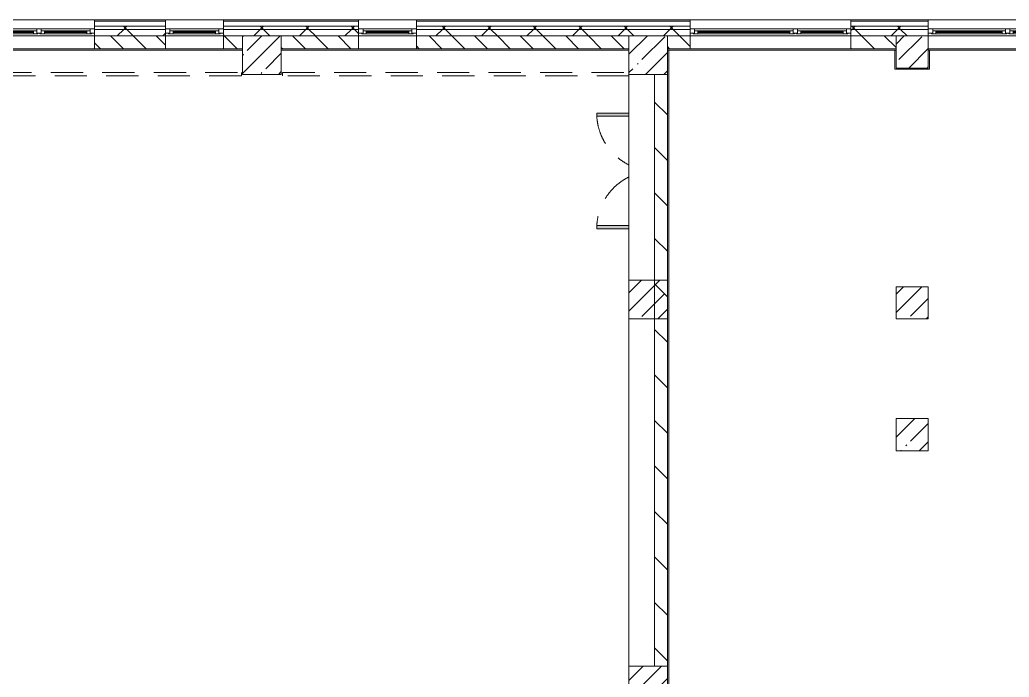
# Model space of a CAD drawing. Header units: millimetres. Extents: x 81382 to 274816, y -8553 to 29000.
# Drawn here: x 204504 to 219874, y 17129 to 27350 of the extents above; entities that cross this region are included whole.
import ezdxf

# ---------------------------------------------------------------- set-up
doc = ezdxf.new("R2010")
doc.units = ezdxf.units.MM
doc.linetypes.add('200_ШТРИХ__ш1_п0_6_', pattern=[800, 500, -300])
for name, color, linetype, lineweight in [('A-DETL-MBND-1', 7, '200_ШТРИХ__ш1_п0_6_', 9), ('A-GLAZ-3', 7, 'Continuous', 5), ('A-WALL', 7, 'Continuous', 9), ('A-WALL-2', 7, 'Continuous', 5), ('I-WALL-2', 7, 'Continuous', 5), ('S-COLS-1', 7, 'Continuous', 5)]:
    doc.layers.add(name, color=color, linetype=linetype, lineweight=lineweight)
doc.layers.add('A-FLOR-2', color=7, linetype='Continuous', lineweight=5, true_color=0xaaaaaa)
pattern_1 = [(45, (147806.5, 0), (-285.1231, 285.1231), []), (45, (148091.6, 0), (-285.1231, 285.1231), [504.031, -100.806, 16.764, -84.042])]
pattern_2 = [(45, (147806.5, 0), (-353.5534, 353.5534), []), (135, (147806.5, 0), (-353.5534, -353.5534), [])]

# ---------------------------------------------------------------- blocks, each defined once
blk = doc.blocks.new('BSC_Колонна _Прямоугольная - 600х600-V33-3_6_3_птичка')
at = {"layer": 'S-COLS-1'}
h = blk.add_hatch(dxfattribs=at)
h.set_pattern_fill('FP_62', color=256, style=0, pattern_type=2)
h.set_pattern_definition([(45, (-66460, -17000), (-285.1231, 285.1231), []), (45, (-66174.88, -17000), (-285.1231, 285.1231), [504.031, -100.806, 16.764, -84.042])])
h.paths.add_polyline_path([(-300, -300), (300, -300), (300, 300), (-300, 300)])
for p, q in [((300, 300), (-300, 300)), ((-300, 300), (-300, -300)), ((300, -300), (300, 300)), ((-300, -300), (300, -300))]:
    blk.add_line(p, q, dxfattribs=at)
blk = doc.blocks.new('BSC_Колонна _Прямоугольная - 500х500-V49-3_6_3_птичка')
at = {"layer": 'S-COLS-1'}
h = blk.add_hatch(dxfattribs=at)
h.set_pattern_fill('FP_81', color=256, style=0, pattern_type=2)
h.set_pattern_definition([(45, (-70560, -22950), (-285.1231, 285.1231), []), (45, (-70274.88, -22950), (-285.1231, 285.1231), [504.031, -100.806, 16.764, -84.042])])
h.paths.add_polyline_path([(-250, -250), (250, -250), (250, 250), (-250, 250)])
for p, q in [((250, 250), (-250, 250)), ((-250, 250), (-250, -250)), ((250, -250), (250, 250)), ((-250, -250), (250, -250))]:
    blk.add_line(p, q, dxfattribs=at)
blk = doc.blocks.new('120_Окно_СКБ_2Ст - 120_Окно_СКБ_2Ст 3100х2500 _мал_створка слева_ 2-19089248-3_6_3_птичка')
at = {"layer": 'A-GLAZ-3'}
for p, q in [((-1550, -75), (-1550, -5)), ((-1550, -5), (-1480, -5)), ((1550, -5), (-1550, -5)), ((-1480, -75), (-1550, -75)), ((-1550, -75), (-1500, -75)), ((-1480, -75), (-1500, -75)), ((-1500, -75), (-1500, -85)), ((-1500, -85), (670, -85)), ((670, -85), (-1500, -85)), ((-1480, -5), (-1480, -75)), ((650, -35), (-1480, -35)), ((-1480, -35), (-1480, -75)), ((-1430, -85), (-1430, -35)), ((-1430, -55), (600, -55)), ((600, -65), (-1430, -65)), ((600, -85), (600, -35)), ((650, -75), (650, -5)), ((650, -5), (720, -5)), ((650, -75), (650, -35)), ((720, -75), (650, -75)), ((670, -75), (650, -75)), ((670, -75), (700, -75)), ((670, -85), (670, -75)), ((720, -75), (700, -75)), ((700, -75), (700, -85)), ((700, -85), (1500, -85)), ((1500, -85), (700, -85)), ((720, -5), (720, -75)), ((1480, -35), (720, -35)), ((720, -35), (720, -75)), ((770, -85), (770, -35)), ((770, -55), (1430, -55)), ((1430, -65), (770, -65)), ((1430, -85), (1430, -35)), ((1480, -75), (1480, -5)), ((1480, -5), (1550, -5)), ((1480, -75), (1480, -35)), ((1550, -75), (1480, -75)), ((1500, -75), (1480, -75)), ((1500, -75), (1550, -75)), ((1500, -85), (1500, -75)), ((1550, -5), (1550, -75))]:
    blk.add_line(p, q, dxfattribs=at)
blk = doc.blocks.new('110_Дверь_СКБ_2Ст - Д-10 1800x2100h_Актовый зал EI30-32403870-3_6_3_птичка')
at = {"layer": 'A-DETL-MBND-1'}
for points in [[(-887.5, 500), (-837.5, 500), (-837.5, 1000), (-887.5, 1000)], [(862.5, 1000), (862.5, 500), (912.5, 500), (912.5, 1000)]]:
    blk.add_hatch(color=256, dxfattribs=at).paths.add_polyline_path(points)
for p, q in [((-887.5, 1000), (-887.5, 500)), ((-837.5, 1000), (-887.5, 1000)), ((-837.5, 500), (-837.5, 1000)), ((912.5, 1000), (862.5, 1000)), ((862.5, 1000), (862.5, 500)), ((912.5, 500), (912.5, 1000))]:
    blk.add_line(p, q, dxfattribs=at)
for centre, start, end in [((-887.5, 100), 26.74452, 90), ((912.5, 100), 90, 153.25548)]:
    blk.add_arc(centre, 900, start, end, dxfattribs=at)
blk = doc.blocks.new('BSC_Колонна _Прямоугольная - 500х500-V117-3_6_3_птичка')
at = {"layer": 'S-COLS-1'}
h = blk.add_hatch(dxfattribs=at)
h.set_pattern_fill('FP_99', color=256, style=0, pattern_type=2)
h.set_pattern_definition([(45, (-70560, -20900), (-285.1231, 285.1231), []), (45, (-70274.88, -20900), (-285.1231, 285.1231), [504.031, -100.806, 16.764, -84.042])])
h.paths.add_polyline_path([(-250, -250), (250, -250), (250, 250), (-250, 250)])
for p, q in [((250, 250), (-250, 250)), ((-250, 250), (-250, -250)), ((250, -250), (250, 250)), ((-250, -250), (250, -250))]:
    blk.add_line(p, q, dxfattribs=at)
blk = doc.blocks.new('120_Окно_СКБ_1Ст - 120_Окно_СКБ_1Ст 900х2500_h_-19906774-3_6_3_птичка')
at = {"layer": 'A-GLAZ-3'}
for p, q in [((-450, -75), (-450, -5)), ((-450, -5), (-380, -5)), ((450, -5), (-450, -5)), ((-380, -75), (-450, -75)), ((-450, -75), (-400, -75)), ((-380, -75), (-400, -75)), ((-400, -75), (-400, -85)), ((-400, -85), (400, -85)), ((400, -85), (-400, -85)), ((-380, -5), (-380, -75)), ((380, -35), (-380, -35)), ((-380, -35), (-380, -75)), ((-330, -85), (-330, -35)), ((-330, -55), (330, -55)), ((330, -65), (-330, -65)), ((330, -85), (330, -35)), ((380, -75), (380, -5)), ((380, -5), (450, -5)), ((380, -75), (380, -35)), ((450, -75), (380, -75)), ((400, -75), (380, -75)), ((400, -75), (450, -75)), ((400, -85), (400, -75)), ((450, -5), (450, -75))]:
    blk.add_line(p, q, dxfattribs=at)
blk = doc.blocks.new('120_Окно_СКБ_2Ст - 120_Окно_СКБ_2Ст 2500х2500 _мал створка справа_-23206729-3_6_3_птичка')
at = {"layer": 'A-GLAZ-3'}
for p, q in [((-1250, -75), (-1250, -5)), ((-1250, -5), (-1180, -5)), ((1250, -5), (-1250, -5)), ((-1180, -75), (-1250, -75)), ((-1250, -75), (-1200, -75)), ((-1180, -75), (-1200, -75)), ((-1200, -75), (-1200, -85)), ((-1200, -85), (370, -85)), ((370, -85), (-1200, -85)), ((-1180, -5), (-1180, -75)), ((350, -35), (-1180, -35)), ((-1180, -35), (-1180, -75)), ((-1130, -85), (-1130, -35)), ((-1130, -55), (300, -55)), ((300, -65), (-1130, -65)), ((300, -85), (300, -35)), ((350, -75), (350, -5)), ((350, -5), (420, -5)), ((350, -75), (350, -35)), ((420, -75), (350, -75)), ((370, -75), (350, -75)), ((370, -75), (400, -75)), ((370, -85), (370, -75)), ((420, -75), (400, -75)), ((400, -75), (400, -85)), ((400, -85), (1200, -85)), ((1200, -85), (400, -85)), ((420, -5), (420, -75)), ((1180, -35), (420, -35)), ((420, -35), (420, -75)), ((470, -85), (470, -35)), ((470, -55), (1130, -55)), ((1130, -65), (470, -65)), ((1130, -85), (1130, -35)), ((1180, -75), (1180, -5)), ((1180, -5), (1250, -5)), ((1180, -75), (1180, -35)), ((1250, -75), (1180, -75)), ((1200, -75), (1180, -75)), ((1200, -75), (1250, -75)), ((1200, -85), (1200, -75)), ((1250, -5), (1250, -75))]:
    blk.add_line(p, q, dxfattribs=at)
blk = doc.blocks.new('120_Окно_СКБ_2Ст - 120_Окно_СКБ_2Ст 2100х2400 _мал створка справа_-19092174-3_6_3_птичка')
at = {"layer": 'A-GLAZ-3'}
for p, q in [((-1050, -75), (-1050, -5)), ((-1050, -5), (-980, -5)), ((1050, -5), (-1050, -5)), ((-980, -75), (-1050, -75)), ((-1050, -75), (-1000, -75)), ((-980, -75), (-1000, -75)), ((-1000, -75), (-1000, -85)), ((-1000, -85), (170, -85)), ((170, -85), (-1000, -85)), ((-980, -5), (-980, -75)), ((150, -35), (-980, -35)), ((-980, -35), (-980, -75)), ((-930, -85), (-930, -35)), ((-930, -55), (100, -55)), ((100, -65), (-930, -65)), ((100, -85), (100, -35)), ((150, -75), (150, -5)), ((150, -5), (220, -5)), ((150, -75), (150, -35)), ((220, -75), (150, -75)), ((170, -75), (150, -75)), ((170, -75), (200, -75)), ((170, -85), (170, -75)), ((220, -75), (200, -75)), ((200, -75), (200, -85)), ((200, -85), (1000, -85)), ((1000, -85), (200, -85)), ((220, -5), (220, -75)), ((980, -35), (220, -35)), ((220, -35), (220, -75)), ((270, -85), (270, -35)), ((270, -55), (930, -55)), ((930, -65), (270, -65)), ((930, -85), (930, -35)), ((980, -75), (980, -5)), ((980, -5), (1050, -5)), ((980, -75), (980, -35)), ((1050, -75), (980, -75)), ((1000, -75), (980, -75)), ((1000, -75), (1050, -75)), ((1000, -85), (1000, -75)), ((1050, -5), (1050, -75))]:
    blk.add_line(p, q, dxfattribs=at)

msp = doc.modelspace()

# ---------------------------------------------------------------- hatches: boundary and pattern name
at = {"layer": 'A-WALL-2'}
h = msp.add_hatch(dxfattribs=at)
h.set_pattern_fill('FP_67', color=256, style=0, pattern_type=2)
h.set_pattern_definition(pattern_2)
h.paths.add_polyline_path([(232376.5, 27200), (232376.5, 27250), (228156.5, 27250), (228156.5, 27200), (232341.8, 27200)])
h.paths.add_polyline_path([(224156.5, 27200), (225056.5, 27200), (225056.5, 27250), (224156.5, 27250)])
h.paths.add_polyline_path([(220716.5, 27200), (222056.5, 27200), (222056.5, 27250), (220716.5, 27250)])
h.paths.add_polyline_path([(210831.5, 27200), (214916.5, 27200), (214916.5, 27250), (210666.5, 27250), (210666.5, 27200)])
h.paths.add_polyline_path([(209000.8, 27200), (209766.5, 27200), (209766.5, 27250), (207666.5, 27250), (207666.5, 27200), (208085.5, 27200)])
h.paths.add_polyline_path([(217416.5, 27200), (218616.5, 27200), (218616.5, 27250), (217416.5, 27250)])
h.paths.add_polyline_path([(201678.2, 27200), (202566.5, 27200), (202566.5, 27250), (201066.5, 27250), (201066.5, 27200)])
h.paths.add_polyline_path([(198566.5, 27200), (198566.5, 27250), (197466.8, 27250), (197466.8, 27200), (198016.8, 27200)])
h.paths.add_polyline_path([(205666.5, 27200), (206766.5, 27200), (206766.5, 27250), (205666.5, 27250)])
h.paths.add_polyline_path([(190694.2, 27200), (192366.5, 27200), (192366.5, 27250), (189866.5, 27250), (189866.5, 27200), (189966.5, 27200)])
h.paths.add_polyline_path([(195466.5, 27200), (196566.8, 27200), (196566.8, 27250), (195466.5, 27250)])
h = msp.add_hatch(dxfattribs=at)
h.set_pattern_fill('FP_67', color=256, style=0, pattern_type=2)
h.set_pattern_definition(pattern_2)
h.paths.add_polyline_path([(232376.5, 27100), (232376.5, 27200), (228156.5, 27200), (228156.5, 27100), (232341.8, 27100)])
h.paths.add_polyline_path([(214492.8, 27100), (214916.5, 27100), (214916.5, 27200), (210666.5, 27200), (210666.5, 27100), (210831.5, 27100)])
h.paths.add_polyline_path([(217416.5, 27100), (218616.5, 27100), (218616.5, 27200), (217416.5, 27200)])
h.paths.add_polyline_path([(222056.5, 27100), (222056.5, 27200), (220716.5, 27200), (220716.5, 27100), (221815.5, 27100)])
h.paths.add_polyline_path([(224156.5, 27100), (225056.5, 27100), (225056.5, 27200), (224156.5, 27200)])
h.paths.add_polyline_path([(209000.8, 27100), (209766.5, 27100), (209766.5, 27200), (207666.5, 27200), (207666.5, 27100), (208085.5, 27100)])
h.paths.add_polyline_path([(206766.5, 27100), (206766.5, 27200), (205666.5, 27200), (205666.5, 27100), (206254.8, 27100)])
h.paths.add_polyline_path([(201678.2, 27100), (202566.5, 27100), (202566.5, 27200), (201066.5, 27200), (201066.5, 27100)])
h.paths.add_polyline_path([(190694.2, 27100), (192366.5, 27100), (192366.5, 27200), (189966.5, 27200), (189966.5, 27100), (190566.5, 27100)])
h.paths.add_polyline_path([(195466.5, 27100), (196566.8, 27100), (196566.8, 27200), (195466.5, 27200)])
h.paths.add_polyline_path([(198566.5, 27100), (198566.5, 27200), (197466.8, 27200), (197466.8, 27100), (198016.8, 27100)])
h = msp.add_hatch(dxfattribs=at)
h.set_pattern_fill('FP_65', color=256, style=0, pattern_type=2)
h.set_pattern_definition([(135, (147806.5, 0), (-176.7767, -176.7767), [])])
h.paths.add_polyline_path([(228156.5, 26900), (228456.5, 26900), (228456.5, 27100), (228156.5, 27100), (228156.5, 26924.4)])
h.paths.add_polyline_path([(232006.5, 26900), (232006.5, 27100), (228956.5, 27100), (228956.5, 26900), (231884.1, 26900)])
h.paths.add_polyline_path([(222056.5, 26900), (222056.5, 27100), (221846.5, 27100), (221846.5, 26900)])
h.paths.add_polyline_path([(224156.5, 26900), (224556.5, 26900), (224556.5, 27100), (224156.5, 27100), (224156.5, 26924.4)])
h.paths.add_polyline_path([(214566.5, 26900), (214916.5, 26900), (214916.5, 27100), (214566.5, 27100), (214566.5, 26924.4)])
h.paths.add_polyline_path([(213966.5, 26900), (213966.5, 27100), (210666.5, 27100), (210666.5, 26900), (210831.5, 26900)])
h.paths.add_polyline_path([(221346.5, 26900), (221346.5, 27100), (220716.5, 27100), (220716.5, 26900)])
h.paths.add_polyline_path([(217416.5, 26900), (218116.5, 26900), (218116.5, 27100), (217416.5, 27100), (217416.5, 26924.4)])
h.paths.add_polyline_path([(201678.2, 26900), (201966.5, 26900), (201966.5, 27100), (201066.5, 27100), (201066.5, 26900)])
h.paths.add_polyline_path([(207666.5, 26900), (207966.5, 26900), (207966.5, 27100), (207666.5, 27100)])
h.paths.add_polyline_path([(205666.5, 26900), (206766.5, 26900), (206766.5, 27100), (205666.5, 27100)])
h.paths.add_polyline_path([(208566.5, 26900), (209766.5, 26900), (209766.5, 27100), (208566.5, 27100)])
h.paths.add_polyline_path([(195966.5, 26900), (195966.5, 27100), (195466.5, 27100), (195466.5, 26900)])
h.paths.add_polyline_path([(190694.2, 26900), (192366.5, 26900), (192366.5, 27100), (190566.5, 27100), (190566.5, 26900)])
h.paths.add_polyline_path([(197466.8, 26900), (198566.5, 26900), (198566.5, 27100), (197466.8, 27100)])
at = {"layer": 'I-WALL-2'}
h = msp.add_hatch(dxfattribs=at)
h.set_pattern_fill('FP_66', color=256, style=0, pattern_type=2)
h.set_pattern_definition([(135, (147806.5, 0), (-353.5534, -353.5534), [])])
h.paths.add_polyline_path([(214566.5, 12320), (214566.5, 16700), (214366.5, 16700), (214366.5, 12320), (214492.8, 12320)])
h.paths.add_polyline_path([(214566.5, 17300), (214566.5, 26500), (214366.5, 26500), (214366.5, 17300)])
at = {"layer": 'S-COLS-1'}
h = msp.add_hatch(dxfattribs=at)
h.set_pattern_fill('FP_63', color=256, style=0, pattern_type=2)
h.set_pattern_definition(pattern_1)
h.paths.add_polyline_path([(208566.5, 26500), (208566.5, 27100), (207966.5, 27100), (207966.5, 26500), (208085.5, 26500)])
h = msp.add_hatch(dxfattribs=at)
h.set_pattern_fill('FP_63', color=256, style=0, pattern_type=2)
h.set_pattern_definition(pattern_1)
h.paths.add_polyline_path([(214492.8, 26500), (214566.5, 26500), (214566.5, 27100), (213966.5, 27100), (213966.5, 26500), (214366.5, 26500)])
h = msp.add_hatch(dxfattribs=at)
h.set_pattern_fill('FP_63', color=256, style=0, pattern_type=2)
h.set_pattern_definition(pattern_1)
h.paths.add_polyline_path([(218154.2, 26600), (218616.5, 26600), (218616.5, 27100), (218116.5, 27100), (218116.5, 26600)])
h = msp.add_hatch(dxfattribs=at)
h.set_pattern_fill('FP_63', color=256, style=0, pattern_type=2)
h.set_pattern_definition(pattern_1)
h.paths.add_polyline_path([(214566.5, 22700), (214566.5, 23300), (213966.5, 23300), (213966.5, 22700)])

# ---------------------------------------------------------------- linework, layer by layer
at = {"layer": 'A-DETL-MBND-1'}
for p, q in [((202586.5, 26529), (207946.5, 26529)), ((207946.5, 26479), (202586.5, 26479)), ((207946.5, 26479), (207946.5, 26529)), ((208587.5, 26529), (208587.5, 26479)), ((208587.5, 26529), (213966.5, 26529)), ((213966.5, 26479), (208587.5, 26479))]:
    msp.add_line(p, q, dxfattribs=at)
at = {"layer": 'A-FLOR-2'}
for p, q in [((214586.5, 26880), (214586.5, 13620)), ((218096.5, 26580), (218096.5, 26880)), ((218636.5, 26880), (218636.5, 26580)), ((213966.5, 26500), (213966.5, 23300)), ((218636.5, 26580), (218096.5, 26580)), ((213966.5, 22700), (213966.5, 17300))]:
    msp.add_line(p, q, dxfattribs=at)
at = {"layer": 'A-WALL'}
for p, q in [((206766.5, 27330), (205666.5, 27330)), ((206766.5, 27250), (205666.5, 27250)), ((209766.5, 27330), (207666.5, 27330)), ((209766.5, 27250), (207666.5, 27250)), ((214916.5, 27330), (210666.5, 27330)), ((214916.5, 27250), (210666.5, 27250)), ((218616.5, 27330), (217416.5, 27330)), ((218616.5, 27250), (217416.5, 27250)), ((206766.5, 27200), (205666.5, 27200)), ((209766.5, 27200), (207666.5, 27200)), ((214916.5, 27200), (210666.5, 27200)), ((218616.5, 27200), (217416.5, 27200))]:
    msp.add_line(p, q, dxfattribs=at)
at = {"layer": 'A-WALL-2'}
for p, q in [((228156.5, 27350), (197466.8, 27350)), ((205666.5, 27350), (205666.5, 26900)), ((206766.5, 26900), (206766.5, 27350)), ((207666.5, 27350), (207666.5, 26900)), ((209766.5, 26900), (209766.5, 27350)), ((210666.5, 27350), (210666.5, 26900)), ((214916.5, 26900), (214916.5, 27350)), ((217416.5, 27350), (217416.5, 26900)), ((218616.5, 27100), (218616.5, 27350)), ((228456.5, 27100), (190566.5, 27100)), ((207966.5, 26900), (207966.5, 27100)), ((208566.5, 27100), (208566.5, 26900)), ((213966.5, 26900), (213966.5, 27100)), ((214566.5, 27100), (214566.5, 26900)), ((218116.5, 26900), (218116.5, 27100)), ((205666.5, 26900), (206766.5, 26900)), ((207666.5, 26900), (207966.5, 26900)), ((208566.5, 26900), (209766.5, 26900)), ((210666.5, 26900), (213966.5, 26900)), ((214566.5, 26900), (214916.5, 26900)), ((217416.5, 26900), (218116.5, 26900))]:
    msp.add_line(p, q, dxfattribs=at)
at = {"layer": 'I-WALL-2'}
for p, q in [((202566.5, 27100), (205666.5, 27100)), ((206766.5, 27100), (207666.5, 27100)), ((209766.5, 27100), (210666.5, 27100)), ((214916.5, 27100), (217416.5, 27100)), ((218616.5, 27100), (220716.5, 27100)), ((205666.5, 26900), (202566.5, 26900)), ((207666.5, 26900), (206766.5, 26900)), ((210666.5, 26900), (209766.5, 26900)), ((217416.5, 26900), (214916.5, 26900)), ((220716.5, 26900), (218616.5, 26900)), ((207966.5, 26880), (202566.5, 26880)), ((213966.5, 26880), (208566.5, 26880)), ((218116.5, 26880), (214566.5, 26880)), ((221346.5, 26880), (218616.5, 26880)), ((214366.5, 26500), (214366.5, 17300)), ((214566.5, 26500), (214366.5, 26500)), ((214566.5, 17300), (214566.5, 26500))]:
    msp.add_line(p, q, dxfattribs=at)
at = {"layer": 'S-COLS-1'}
for p, q in [((208566.5, 27100), (207966.5, 27100)), ((207966.5, 27100), (207966.5, 26900)), ((208566.5, 26900), (208566.5, 27100)), ((214566.5, 27100), (213966.5, 27100)), ((213966.5, 27100), (213966.5, 26900)), ((214566.5, 26900), (214566.5, 27100)), ((218616.5, 27100), (218116.5, 27100)), ((218116.5, 27100), (218116.5, 26900)), ((218616.5, 26600), (218616.5, 27100)), ((207966.5, 26900), (207966.5, 26500)), ((208566.5, 26500), (208566.5, 26900)), ((213966.5, 26900), (213966.5, 26500)), ((214566.5, 26500), (214566.5, 26900)), ((218116.5, 26900), (218116.5, 26600)), ((218116.5, 26600), (218616.5, 26600)), ((207966.5, 26500), (208566.5, 26500)), ((213966.5, 26500), (214366.5, 26500)), ((214366.5, 26500), (214566.5, 26500)), ((214566.5, 23300), (213966.5, 23300)), ((213966.5, 23300), (213966.5, 22700)), ((214566.5, 22700), (214566.5, 23300)), ((213966.5, 22700), (214566.5, 22700))]:
    msp.add_line(p, q, dxfattribs=at)

# ---------------------------------------------------------------- block references
at = {"layer": 'A-DETL-MBND-1', "rotation": 89.9999999999999}
msp.add_blockref('110_Дверь_СКБ_2Ст - Д-10 1800x2100h_Актовый зал EI30-32403870-3_6_3_птичка', (214466.5, 24987.5), dxfattribs=at)
at = {"layer": 'A-GLAZ-3'}
for name, p in [('120_Окно_СКБ_2Ст - 120_Окно_СКБ_2Ст 3100х2500 _мал_створка слева_ 2-19089248-3_6_3_птичка', (204116.5, 27215)), ('120_Окно_СКБ_1Ст - 120_Окно_СКБ_1Ст 900х2500_h_-19906774-3_6_3_птичка', (207216.5, 27215)), ('120_Окно_СКБ_1Ст - 120_Окно_СКБ_1Ст 900х2500_h_-19906774-3_6_3_птичка', (210216.5, 27215)), ('120_Окно_СКБ_2Ст - 120_Окно_СКБ_2Ст 2500х2500 _мал створка справа_-23206729-3_6_3_птичка', (216166.5, 27215)), ('120_Окно_СКБ_2Ст - 120_Окно_СКБ_2Ст 2100х2400 _мал створка справа_-19092174-3_6_3_птичка', (219666.5, 27215))]:
    msp.add_blockref(name, p, dxfattribs=at)
at = {"layer": 'S-COLS-1'}
for name, p in [('BSC_Колонна _Прямоугольная - 500х500-V49-3_6_3_птичка', (218366.5, 22950)), ('BSC_Колонна _Прямоугольная - 500х500-V117-3_6_3_птичка', (218366.5, 20900)), ('BSC_Колонна _Прямоугольная - 600х600-V33-3_6_3_птичка', (214266.5, 17000))]:
    msp.add_blockref(name, p, dxfattribs=at)

doc.saveas('drawing.dxf')
